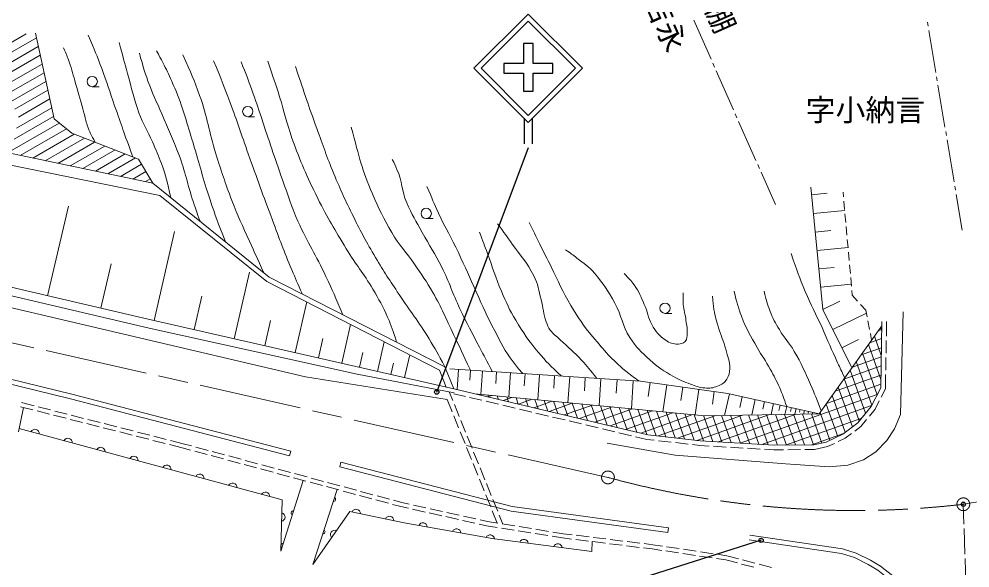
# Model space of a CAD drawing. Units: millimetres, scale not verified. Extents: x 40000 to 680000, y 20000 to 380000.
# Drawn here: x 395473 to 506930, y 254905 to 319260 of the extents above; entities that cross this region are included whole.
import ezdxf
from ezdxf.enums import TextEntityAlignment as Align

# ---------------------------------------------------------------- set-up
doc = ezdxf.new("R2010")
doc.units = ezdxf.units.MM
doc.header["$LTSCALE"] = 1000
doc.header["$PDMODE"] = 32
doc.header["$PDSIZE"] = 500
doc.linetypes.add('CHAIN', pattern=[18.5, 12, -1.5, 3.5, -1.5])
for name, color, linetype, lineweight in [('M-BMK', 2, 'CHAIN', 13), ('M-BMK-HTXT', 7, 'Continuous', 13), ('M-STR-HTXT', 7, 'Continuous', 13), ('M-STR-STRC', 7, 'Continuous', 25), ('M-WORK', 1, 'Continuous', 13)]:
    doc.layers.add(name, color=color, linetype=linetype, lineweight=lineweight)
doc.layers.add('M-OTRS', color=6, linetype='Continuous')
doc.styles.add('ＭＳ ゴシック', font='')
doc.styles.get('ＭＳ ゴシック').set_extended_font_data('MS Gothic')

msp = doc.modelspace()

# ---------------------------------------------------------------- hatches: boundary and pattern name
at = {"layer": 'M-WORK'}
h = msp.add_hatch(dxfattribs=at)
h.set_pattern_fill('USER', color=256, style=0, pattern_type=2)
h.set_pattern_definition([(30, (395251, 314603), (-500, 866.025), [])])
h.paths.add_polyline_path([(397390, 317582), (399594, 307543), (401658, 305878), (409492, 302829), (411159, 300012), (392518, 303908), (394903, 305127), (395443, 307895), (390001, 317206)])
h = msp.add_hatch(dxfattribs=at)
h.set_pattern_fill('USER', color=256, style=0, pattern_type=2)
h.set_pattern_definition([(19.5453, (473969, 271652), (-334.552, 942.377), []), (109.5453, (473969, 271652), (-942.377, -334.552), [])])
h.paths.add_polyline_path([(448914, 275322), (475835, 272752), (489263, 272986), (496598, 283303), (496467, 276034), (495341, 273830), (493769, 271906), (492010, 270593), (490064, 269655), (488633, 269350), (483965, 269303), (475311, 269819), (469166, 270523)])

# ---------------------------------------------------------------- linework, layer by layer
at = {"layer": 'M-BMK'}
msp.add_line((464499, 265522), (366673, 287622), dxfattribs=at)
for centre in [(464499, 265522), (506149, 262374)]:
    msp.add_circle(centre, 750, dxfattribs=at)
msp.add_arc((493462, 371640), 110000, 254.73403, 276.62264, dxfattribs=at)
at = {"layer": 'M-BMK-HTXT'}
for p, q in [((474551, 319119), (476577, 314548)), ((501952, 318908), (502034, 318415)), ((502116, 317922), (502935, 312990)), ((476779, 314091), (476982, 313633)), ((477185, 313176), (479210, 308605)), ((503017, 312496), (503099, 312003)), ((503181, 311510), (504001, 306578)), ((479413, 308148), (479615, 307691)), ((479818, 307233), (481843, 302662)), ((504083, 306084), (504165, 305591)), ((504247, 305098), (505067, 300166)), ((482046, 302205), (482248, 301748)), ((482451, 301291), (484124, 297516)), ((505149, 299672), (505231, 299179)), ((505313, 298686), (506006, 294518))]:
    msp.add_line(p, q, dxfattribs=at)
at = {"layer": 'M-OTRS'}
msp.add_point((506149, 262374), dxfattribs=at)
at = {"layer": 'M-STR-HTXT'}
for p, q in [((506149, 262374), (508818, 262803)), ((506149, 262374), (506226, 260032)), ((506243, 259532), (506342, 256534)), ((506359, 256034), (506458, 253036))]:
    msp.add_line(p, q, dxfattribs=at)
at = {"layer": 'M-STR-STRC'}
for p, q in [((454662, 307618), (454662, 304618)), ((455662, 304618), (455662, 307618)), ((444431, 275530), (455191, 304180)), ((482451, 258147), (452811, 248777))]:
    msp.add_line(p, q, dxfattribs=at)
for points in [[(455162, 307118), (461526, 313482), (455162, 319846), (448798, 313482)], [(455162, 307966), (460678, 313482), (455162, 318997), (449647, 313482)], [(455737, 314057), (455737, 316394), (454587, 316394), (454587, 314057), (452286, 314057), (452286, 312906), (454587, 312906), (454587, 310785), (455737, 310785), (455737, 312906), (458039, 312906), (458039, 314057)]]:
    msp.add_lwpolyline(points, close=True, dxfattribs=at)
for centre in [(444431, 275530), (482451, 258147)]:
    msp.add_circle(centre, 250, dxfattribs=at)
at = {"layer": 'M-WORK'}
for p, q in [((404055, 311324), (404855, 311324)), ((422279, 307806), (423079, 307806)), ((488371, 298651), (490199, 298831)), ((492048, 298979), (492100, 298406)), ((492145, 297908), (492234, 296912)), ((398825, 286825), (401274, 297319)), ((488587, 296458), (492243, 296817)), ((443199, 295875), (443999, 295875)), ((492279, 296414), (492369, 295418)), ((411322, 283912), (413698, 294338)), ((488800, 294285), (490611, 294462)), ((492414, 294920), (492504, 293924)), ((492549, 293426), (492638, 292430)), ((489013, 292112), (492635, 292467)), ((492683, 291932), (492773, 290936)), ((405073, 285367), (406288, 290574)), ((489225, 289959), (491018, 290136)), ((492818, 290438), (492908, 289442)), ((420703, 281774), (422485, 289592)), ((492952, 288944), (493042, 287948)), ((489436, 287807), (493023, 288159)), ((416013, 282843), (416903, 286752)), ((493087, 287450), (493139, 286877)), ((493139, 286877), (493763, 286183)), ((427836, 280149), (429191, 286093)), ((489699, 285196), (491659, 286168)), ((494098, 285812), (494722, 285118)), ((471186, 284755), (471986, 284755)), ((490865, 282843), (494786, 284787)), ((494722, 285118), (494871, 284350)), ((424269, 280961), (424947, 283933)), ((433294, 278905), (434330, 283453)), ((494966, 283859), (495156, 282877)), ((497127, 282092), (497157, 283788)), ((495251, 282386), (495400, 281618)), ((430565, 279527), (431083, 281801)), ((437470, 277953), (438263, 281433)), ((491917, 280722), (493877, 281694)), ((497090, 280093), (497117, 281592)), ((435382, 278429), (435779, 280169)), ((440666, 277225), (441272, 279888)), ((439068, 277589), (439371, 278920)), ((497054, 278093), (497081, 279593)), ((446964, 278176), (446812, 275821)), ((448377, 278084), (448301, 276907)), ((449790, 277993), (449613, 275256)), ((451433, 277887), (451344, 276518)), ((453075, 277781), (452892, 274943)), ((454778, 277671), (454686, 276252)), ((456481, 277561), (456291, 274618)), ((497014, 275897), (497045, 277593)), ((458247, 277447), (458152, 275975)), ((460013, 277333), (459816, 274281)), ((461844, 277215), (461745, 275689)), ((463675, 277097), (463471, 273932)), ((465573, 276974), (465471, 275392)), ((467472, 276851), (467260, 273570)), ((469432, 276639), (469202, 275011)), ((445888, 275548), (446306, 274521)), ((446453, 275340), (447788, 275024)), ((471385, 276364), (470942, 273219)), ((473272, 276098), (473050, 274525)), ((475159, 275832), (474740, 272856)), ((476944, 275580), (476735, 274093)), ((478727, 275315), (478170, 272792)), ((496523, 274935), (497014, 275897)), ((395777, 274294), (397231, 273924)), ((445649, 274644), (446238, 273194)), ((448275, 274909), (449734, 274563)), ((450221, 274447), (451680, 274101)), ((480241, 274980), (479962, 273719)), ((481754, 274646), (481357, 272848)), ((482832, 274407), (482634, 273509)), ((495804, 273527), (496295, 274490)), ((395420, 270852), (395995, 273723)), ((395653, 273810), (397107, 273440)), ((397592, 273317), (399045, 272947)), ((397716, 273801), (399169, 273431)), ((399654, 273308), (401107, 272938)), ((446494, 274058), (447059, 272668)), ((452167, 273986), (453626, 273640)), ((454113, 273525), (455572, 273179)), ((483911, 274169), (483628, 272888)), ((484680, 273999), (484538, 273358)), ((485449, 273829), (485247, 272916)), ((485996, 273708), (485896, 273252)), ((486544, 273587), (486400, 272936)), ((487033, 273479), (486961, 273154)), ((487521, 273371), (487429, 272954)), ((488009, 273263), (487963, 273055)), ((488497, 273155), (488457, 272972)), ((495136, 272710), (495804, 273527)), ((399530, 272823), (400984, 272454)), ((401468, 272330), (402922, 271961)), ((401592, 272815), (403046, 272445)), ((403530, 272322), (404984, 271952)), ((446426, 272731), (446991, 271342)), ((447247, 272205), (447812, 270815)), ((456059, 273064), (457519, 272718)), ((458005, 272602), (459465, 272257)), ((459951, 272141), (461411, 271795)), ((488985, 273048), (488965, 272956)), ((494153, 271506), (494820, 272323)), ((403406, 271837), (404860, 271468)), ((405345, 271344), (406798, 270974)), ((405469, 271829), (406922, 271459)), ((407283, 270851), (408737, 270481)), ((407407, 271336), (408861, 270966)), ((409345, 270843), (410799, 270473)), ((447179, 270878), (447744, 269489)), ((461897, 271680), (463357, 271334)), ((463843, 271219), (465303, 270873)), ((493425, 270963), (494153, 271506)), ((409221, 270358), (410675, 269988)), ((411159, 269865), (412613, 269495)), ((411283, 270349), (412737, 269980)), ((413222, 269856), (414719, 269476)), ((448000, 270352), (448565, 268962)), ((465789, 270758), (467249, 270412)), ((467736, 270296), (469071, 269980)), ((469071, 269980), (469932, 269881)), ((470428, 269824), (471919, 269654)), ((491495, 269734), (492297, 270121)), ((492297, 270121), (493024, 270664)), ((413098, 269372), (414592, 268992)), ((414592, 268992), (415584, 268725)), ((414719, 269476), (415707, 269210)), ((416190, 269080), (417638, 268690)), ((447932, 269026), (448497, 267636)), ((472415, 269597), (473906, 269426)), ((474402, 269369), (475263, 269271)), ((475263, 269271), (476363, 269205)), ((476862, 269175), (478360, 269086)), ((478859, 269056), (480356, 268967)), ((480855, 268937), (482353, 268848)), ((482852, 268818), (483952, 268753)), ((483952, 268753), (485073, 268764)), ((485573, 268769), (487073, 268784)), ((487573, 268789), (488694, 268800)), ((488694, 268800), (490243, 269131)), ((490243, 269131), (491045, 269517)), ((416067, 268595), (417515, 268206)), ((417998, 268076), (419447, 267686)), ((418121, 268560), (419570, 268171)), ((419930, 267556), (421378, 267167)), ((420053, 268041), (421501, 267651)), ((421984, 267521), (423432, 267132)), ((427316, 268601), (427178, 268069)), ((448753, 268499), (449318, 267109)), ((421861, 267037), (423310, 266647)), ((423792, 266517), (425241, 266128)), ((423915, 267002), (425364, 266612)), ((425847, 266482), (427295, 266093)), ((433056, 266778), (433194, 267311)), ((448685, 267173), (449250, 265783)), ((449506, 266646), (450071, 265257)), ((425724, 265998), (427172, 265608)), ((427655, 265478), (429104, 265089)), ((427778, 265963), (429226, 265573)), ((429709, 265443), (431158, 265054)), ((449438, 265320), (450003, 263930)), ((428767, 265179), (426156, 256864)), ((429586, 264959), (431035, 264569)), ((431518, 264439), (432966, 264050)), ((431641, 264924), (433089, 264534)), ((433572, 264404), (435021, 264015)), ((450259, 264793), (450824, 263404)), ((429920, 255316), (432742, 264110)), ((433449, 263920), (434898, 263530)), ((435380, 263400), (436829, 263010)), ((435503, 263885), (436952, 263495)), ((437435, 263365), (438883, 262976)), ((450191, 263467), (450756, 262077)), ((437312, 262881), (438760, 262491)), ((439243, 262361), (440235, 262094)), ((439366, 262846), (440354, 262580)), ((440235, 262094), (441107, 261900)), ((440354, 262580), (441213, 262389)), ((441701, 262280), (443166, 261955)), ((451012, 262941), (451577, 261551)), ((441595, 261792), (443059, 261466)), ((443547, 261357), (445011, 261032)), ((443654, 261846), (445118, 261520)), ((445499, 260923), (446963, 260597)), ((445606, 261412), (447070, 261086)), ((447558, 260977), (449022, 260652)), ((450944, 261614), (451533, 260165)), ((451765, 261088), (452183, 260060)), ((447451, 260489), (448916, 260163)), ((449404, 260054), (450275, 259861)), ((449510, 260543), (450369, 260352)), ((450275, 259861), (451523, 259660)), ((450369, 260352), (451605, 260153)), ((452099, 260073), (453580, 259835)), ((454074, 259756), (455554, 259517)), ((452017, 259580), (453498, 259342)), ((453991, 259262), (455472, 259024)), ((455966, 258945), (457447, 258706)), ((456048, 259438), (457529, 259199)), ((457941, 258627), (459188, 258426)), ((458023, 259120), (459259, 258921)), ((459259, 258921), (460294, 258794)), ((460790, 258733), (462279, 258550)), ((471589, 259622), (471514, 259077)), ((459188, 258426), (460225, 258299)), ((460722, 258238), (462210, 258055)), ((462604, 256841), (462665, 257999)), ((462707, 257994), (464195, 257811)), ((462775, 258489), (464264, 258307)), ((464692, 257750), (466181, 257568)), ((464761, 258246), (466249, 258063)), ((466677, 257507), (468166, 257324)), ((466746, 258002), (468234, 257819)), ((468731, 257758), (469766, 257631)), ((469766, 257631), (470879, 257465)), ((468662, 257263), (469699, 257136)), ((469699, 257136), (470795, 256972)), ((471289, 256899), (472773, 256677)), ((471374, 257392), (472857, 257170)), ((473267, 256604), (474751, 256383)), ((473352, 257097), (474835, 256876)), ((475330, 256802), (476813, 256581)), ((477308, 256507), (478421, 256341)), ((475246, 256309), (476729, 256088)), ((477224, 256014), (478320, 255851)), ((478320, 255851), (479663, 255495)), ((478421, 256341), (479787, 255979)), ((480147, 255367), (481597, 254983)), ((480271, 255851), (481721, 255467)), ((482204, 255339), (483654, 254955))]:
    msp.add_line(p, q, dxfattribs=at)
for points in [[(397390, 317582), (399594, 307543), (401658, 305878), (409492, 302829), (411159, 300012)], [(300548, 308741), (301299, 307257), (336727, 298955), (386438, 287310), (429043, 277318), (445649, 274644)], [(266373, 306809), (364926, 283701), (401514, 274743), (427178, 268069)], [(266499, 307344), (365054, 284236), (401649, 275277), (427316, 268601)], [(424799, 288988), (411159, 300012), (392518, 303908), (391979, 302619)], [(372243, 297811), (377692, 295364), (387191, 290309), (391979, 302619), (411978, 298581), (424535, 288484), (444751, 278101), (445541, 276114)], [(493086, 278364), (489691, 285212), (488284, 299542)], [(361327, 294592), (386737, 288664), (410731, 283035), (435112, 277617), (446475, 275436)], [(361462, 295177), (386799, 289632), (410617, 284073), (446431, 275911)], [(446431, 275911), (445392, 278492), (424799, 288988)], [(464404, 269556), (472378, 268149), (485325, 267117), (490415, 266765), (492596, 266953), (494449, 267586), (495880, 268524), (497193, 269837), (498084, 271221), (498788, 272910), (499116, 284919)], [(446431, 275911), (469166, 270523), (475311, 269819), (483965, 269303), (488633, 269350), (490064, 269655), (492010, 270593), (493769, 271906), (495341, 273830), (496467, 276034), (496607, 283798)], [(448914, 275322), (475835, 272752), (489263, 272986), (496598, 283303)], [(489263, 272986), (478544, 275355), (468306, 276798), (445966, 278240)], [(426156, 256864), (426297, 262880), (395503, 271266)], [(433056, 266778), (453153, 261580), (471514, 259077)], [(433194, 267311), (453259, 262120), (471589, 259622)], [(462604, 256841), (450924, 258342), (440616, 260206), (434248, 261543), (429920, 255316)], [(481133, 258737), (491992, 257142), (493587, 256626), (495276, 255805), (496425, 255101), (497879, 253976), (499146, 252709), (500131, 251466), (501022, 249988), (501796, 248300), (502430, 246283), (502734, 245040), (503204, 241545), (502899, 230263)], [(481053, 258193), (491867, 256605), (493381, 256115), (495012, 255322), (496112, 254648), (497515, 253562), (498735, 252343), (499678, 251152), (500535, 249731), (501282, 248102), (501900, 246135), (502193, 244937), (502653, 241516), (502349, 230278)]]:
    msp.add_lwpolyline(points, dxfattribs=at)
for centre in [(404055, 311924), (422279, 308406), (443199, 296475), (471186, 285355)]:
    msp.add_circle(centre, 600, dxfattribs=at)
for centre, radius, start, end in [((397338, 270650), 512, 357.44673, 152.08596), ((401198, 269599), 512, 357.44673, 152.08596), ((405057, 268548), 512, 357.44673, 152.08596), ((408917, 267497), 512, 357.44673, 152.08596), ((412776, 266446), 512, 357.44673, 152.08596), ((416636, 265395), 512, 357.44673, 152.08596), ((420495, 264343), 512, 357.44673, 152.08596), ((424355, 263292), 512, 357.44673, 152.08596), ((432311, 262951), 256, 264.8937, 59.53293), ((426137, 260866), 512, 281.34038, 75.97961), ((427622, 261346), 256, 85.24711, 239.88635), ((434967, 261277), 512, 0.82364, 155.46287), ((438882, 260455), 512, 0.82364, 155.46287), ((442812, 259695), 512, 2.42717, 157.0664), ((431089, 259142), 256, 264.8937, 59.53293), ((432490, 258817), 512, 67.88436, 222.52359), ((446748, 258983), 512, 2.42717, 157.0664), ((450684, 258271), 512, 2.42717, 157.0664), ((426424, 257530), 256, 85.24711, 239.88635), ((454655, 257749), 512, 5.35721, 159.99644), ((458622, 257239), 512, 5.35721, 159.99644)]:
    msp.add_arc(centre, radius, start, end, dxfattribs=at)
for points, knots in [([(403581, 317371), (404369, 315517), (404579, 315013), (405160, 313478), (405800, 311785), (406080, 310808), (406677, 309100), (407496, 306752), (407760, 306016), (408798, 303099)], [0, 0, 0, 0, 1, 1, 1, 2, 2, 2, 3, 3, 3, 3]), ([(400704, 315866), (401028, 315102), (401112, 314882), (401345, 314240), (401696, 313268), (401821, 312699), (402111, 311707), (402504, 310361), (402708, 309603), (403080, 308251), (403237, 307684), (403284, 307355), (403471, 306797), (403744, 305987), (403918, 305705), (404395, 304813)], [0, 0, 0, 0, 1, 1, 1, 2, 2, 2, 3, 3, 3, 4, 4, 4, 5, 5, 5, 5]), ([(407220, 316495), (407682, 314735), (407804, 314282), (408197, 312868), (408698, 311066), (408884, 310024), (409534, 308271), (410046, 306891), (410515, 306194), (411106, 304846), (411536, 303865), (411791, 303319), (412161, 302313), (412723, 300784), (412830, 300201), (413282, 298296)], [0, 0, 0, 0, 1, 1, 1, 2, 2, 2, 3, 3, 3, 4, 4, 4, 5, 5, 5, 5]), ([(411598, 315542), (412755, 313369), (413087, 312700), (413873, 310804), (414829, 308497), (415119, 307112), (415867, 304729), (416681, 302138), (416988, 300640), (417860, 298068), (418519, 296128), (418754, 295482), (419660, 293141)], [0, 0, 0, 0, 1, 1, 1, 2, 2, 2, 3, 3, 3, 4, 4, 4, 4]), ([(416686, 295545), (416301, 296621), (416208, 296909), (415914, 297787), (415186, 299957), (414997, 301245), (414202, 303392), (413504, 305275), (412987, 306279), (412208, 308130), (411576, 309633), (411133, 310440), (410590, 311977), (410142, 313241), (410008, 313694), (409581, 315260)], [0, 0, 0, 0, 1, 1, 1, 2, 2, 2, 3, 3, 3, 4, 4, 4, 5, 5, 5, 5]), ([(424173, 289494), (423342, 291291), (423130, 291755), (422481, 293213), (421653, 295072), (421141, 296096), (420417, 297998), (419614, 300107), (419214, 301309), (418541, 303463), (417715, 306104), (417581, 307685), (416641, 310288), (415957, 312181), (415682, 312850), (414671, 315049)], [0, 0, 0, 0, 1, 1, 1, 2, 2, 2, 3, 3, 3, 4, 4, 4, 5, 5, 5, 5]), ([(418283, 314369), (419224, 312048), (419466, 311435), (420182, 309537), (421072, 307182), (421488, 305832), (422340, 303463), (423437, 300412), (424038, 298698), (425178, 295664), (426033, 293390), (426498, 292109), (427442, 289871), (427915, 288748), (428069, 288381), (428683, 287008)], [0, 0, 0, 0, 1, 1, 1, 2, 2, 2, 3, 3, 3, 4, 4, 4, 5, 5, 5, 5]), ([(433440, 284584), (432523, 286752), (432261, 287334), (431452, 289073), (430256, 291644), (429339, 292965), (428169, 295547), (427333, 297390), (427050, 298499), (426363, 300402), (425341, 303233), (424846, 304846), (423877, 307696), (423445, 308966), (423229, 309687), (422774, 310949), (422305, 312250), (422137, 312671), (421508, 314256)], [0, 0, 0, 0, 1, 1, 1, 2, 2, 2, 3, 3, 3, 4, 4, 4, 5, 5, 5, 6, 6, 6, 6]), ([(424627, 314303), (425315, 312305), (425492, 311780), (426011, 310151), (426612, 308265), (426791, 307157), (427465, 305296), (428487, 302475), (429152, 300921), (430491, 298236), (431673, 295865), (432454, 294596), (433821, 292326), (434964, 290428), (435823, 289501), (436941, 287588), (437672, 286335), (438103, 285637), (438676, 284304), (439157, 283187), (439301, 282764), (439733, 281376)], [0, 0, 0, 0, 1, 1, 1, 2, 2, 2, 3, 3, 3, 4, 4, 4, 5, 5, 5, 6, 6, 6, 7, 7, 7, 7]), ([(445392, 278492), (444546, 280074), (444290, 280509), (443531, 281771), (442267, 283875), (441365, 284929), (440013, 286978), (438906, 288656), (438267, 289586), (437246, 291317), (436166, 293146), (435610, 294200), (434666, 296102), (433706, 298033), (433188, 299127), (432367, 301121), (431522, 303175), (431132, 304358), (430373, 306445), (429350, 309261), (429050, 310178), (427864, 313693)], [0, 0, 0, 0, 1, 1, 1, 2, 2, 2, 3, 3, 3, 4, 4, 4, 5, 5, 5, 6, 6, 6, 7, 7, 7, 7]), ([(434419, 306574), (435396, 302884), (435624, 301691), (436905, 298752), (437695, 296942), (438162, 295931), (439157, 294226), (440057, 292684), (440822, 291992), (441831, 290520), (442700, 289252), (443198, 288545), (443965, 287213), (445036, 285352), (445475, 284222), (446404, 282287), (447190, 280653), (447435, 280126), (448377, 278084)], [0, 0, 0, 0, 1, 1, 1, 2, 2, 2, 3, 3, 3, 4, 4, 4, 5, 5, 5, 6, 6, 6, 6]), ([(450959, 277918), (450210, 279316), (450021, 279677), (449430, 280810), (448523, 282550), (447989, 283513), (447155, 285289), (446271, 287172), (445945, 288305), (445021, 290168), (444207, 291807), (443593, 292640), (442722, 294249), (441995, 295593), (441527, 296319), (440916, 297720), (440279, 299182), (440411, 300179), (439767, 301637), (439561, 302102), (439493, 302280), (439204, 302810)], [0, 0, 0, 0, 1, 1, 1, 2, 2, 2, 3, 3, 3, 4, 4, 4, 5, 5, 5, 6, 6, 6, 7, 7, 7, 7]), ([(443285, 299644), (443909, 298127), (444090, 297717), (444645, 296501), (445484, 294663), (446094, 293701), (446967, 291880), (447824, 290095), (448222, 289056), (449055, 287260), (449883, 285473), (450313, 284455), (451224, 282709), (451988, 281246), (452385, 280390), (453382, 279074), (453804, 278517), (453956, 278308), (454512, 277688)], [0, 0, 0, 0, 1, 1, 1, 2, 2, 2, 3, 3, 3, 4, 4, 4, 5, 5, 5, 6, 6, 6, 6]), ([(468162, 276807), (467393, 277327), (467172, 277520), (466563, 278011), (464877, 279373), (464128, 280367), (462717, 282014), (461577, 283344), (461048, 284187), (460145, 285688), (459128, 287378), (458746, 288430), (457858, 290191), (456834, 292222), (456516, 292862), (455255, 295398)], [0, 0, 0, 0, 1, 1, 1, 2, 2, 2, 3, 3, 3, 4, 4, 4, 5, 5, 5, 5]), ([(459035, 277396), (457718, 278639), (457318, 279038), (456337, 280200), (455180, 281571), (454619, 282419), (453687, 283953), (452920, 285215), (452612, 285995), (452014, 287346), (451268, 289030), (451022, 290044), (450380, 291771), (450014, 292754), (449900, 293062), (449442, 294288)], [0, 0, 0, 0, 1, 1, 1, 2, 2, 2, 3, 3, 3, 4, 4, 4, 5, 5, 5, 5]), ([(451568, 295258), (452410, 294108), (452625, 293806), (453288, 292865), (454297, 291435), (455026, 290726), (455806, 289159), (456313, 288141), (456382, 287478), (456666, 286376), (456928, 285356), (456918, 284740), (457276, 283749), (457416, 283361), (457486, 283129), (457729, 282795), (458108, 282275), (458453, 282099), (458917, 281654), (459887, 280724), (460497, 280268), (461404, 279277), (462141, 278472), (462387, 278169), (463191, 277128)], [0, 0, 0, 0, 1, 1, 1, 2, 2, 2, 3, 3, 3, 4, 4, 4, 5, 5, 5, 6, 6, 6, 7, 7, 7, 8, 8, 8, 8]), ([(459521, 292218), (460173, 291766), (460351, 291632), (460866, 291233), (461709, 290582), (462237, 290260), (462930, 289451), (464004, 288197), (464516, 287405), (465307, 285956), (466130, 284447), (466137, 283368), (467066, 281922), (467802, 280775), (468393, 280250), (469388, 279318), (470361, 278407), (471016, 278007), (472171, 277340), (472910, 276914), (473371, 276758), (474172, 276465), (474808, 276232), (475171, 276069), (475846, 276011), (476435, 275961), (476796, 275997), (477347, 276215), (477849, 276413), (478161, 276598), (478441, 277059), (478698, 277480), (478753, 277785), (478770, 278279), (478799, 279182), (478529, 279671), (478300, 280546), (478039, 281547), (477761, 282069), (477472, 283063), (477232, 283887), (477063, 284343), (476924, 285190), (476825, 285796), (476799, 286021), (476752, 286753)], [0, 0, 0, 0, 1, 1, 1, 2, 2, 2, 3, 3, 3, 4, 4, 4, 5, 5, 5, 6, 6, 6, 7, 7, 7, 8, 8, 8, 9, 9, 9, 10, 10, 10, 11, 11, 11, 12, 12, 12, 13, 13, 13, 14, 14, 14, 15, 15, 15, 15]), ([(485974, 291759), (486701, 289632), (486905, 289030), (487616, 287326), (488319, 285639), (488834, 284747), (489586, 283081), (490312, 281473), (490668, 280550), (491415, 278953), (491738, 278263), (491841, 278040), (492253, 277192)], [0, 0, 0, 0, 1, 1, 1, 2, 2, 2, 3, 3, 3, 4, 4, 4, 4]), ([(466386, 289412), (466969, 288855), (467159, 288641), (467574, 288082), (468174, 287276), (468349, 286716), (468762, 285800), (469167, 284903), (469155, 284296), (469638, 283439), (470109, 282601), (470479, 282147), (471264, 281593), (471749, 281252), (472125, 281157), (472718, 281156), (473062, 281155), (473318, 281196), (473547, 281453), (473811, 281748), (473750, 282044), (473782, 282438), (473836, 283111), (473695, 283488), (473610, 284158), (473514, 284906), (473348, 285312), (473312, 286065), (473293, 286486), (473288, 286643), (473312, 287144)], [0, 0, 0, 0, 1, 1, 1, 2, 2, 2, 3, 3, 3, 4, 4, 4, 5, 5, 5, 6, 6, 6, 7, 7, 7, 8, 8, 8, 9, 9, 9, 10, 10, 10, 10]), ([(479301, 287338), (479611, 285976), (479737, 285540), (480146, 284429), (480701, 282918), (481219, 282156), (481998, 280747), (482557, 279737), (482971, 279229), (483523, 278214), (483983, 277368), (484242, 276892), (484625, 276009), (484988, 275174), (485094, 274871), (485449, 273829)], [0, 0, 0, 0, 1, 1, 1, 2, 2, 2, 3, 3, 3, 4, 4, 4, 5, 5, 5, 5]), ([(489504, 273325), (488929, 274811), (488762, 275217), (488237, 276408), (487555, 277956), (487190, 278840), (486337, 280301), (485730, 281343), (485201, 281806), (484592, 282846), (484116, 283657), (483850, 284119), (483499, 284992), (483140, 285888), (483057, 286252), (482796, 287361)], [0, 0, 0, 0, 1, 1, 1, 2, 2, 2, 3, 3, 3, 4, 4, 4, 5, 5, 5, 5])]:
    msp.add_open_spline(points, degree=3, knots=knots, dxfattribs=at)

# ---------------------------------------------------------------- texts
at = {"layer": 'M-BMK-HTXT', "style": 'ＭＳ ゴシック'}
for s, p in [('大字川棚', (475554, 324266)), ('大字吉永', (469828, 322062))]:
    msp.add_text(s, height=2566, rotation=293.898, dxfattribs=at).set_placement(p, align=Align.MIDDLE_CENTER)
msp.add_text('字小納言', height=2566, dxfattribs=at).set_placement((494671, 308592), align=Align.MIDDLE_CENTER)

doc.saveas('drawing.dxf')
